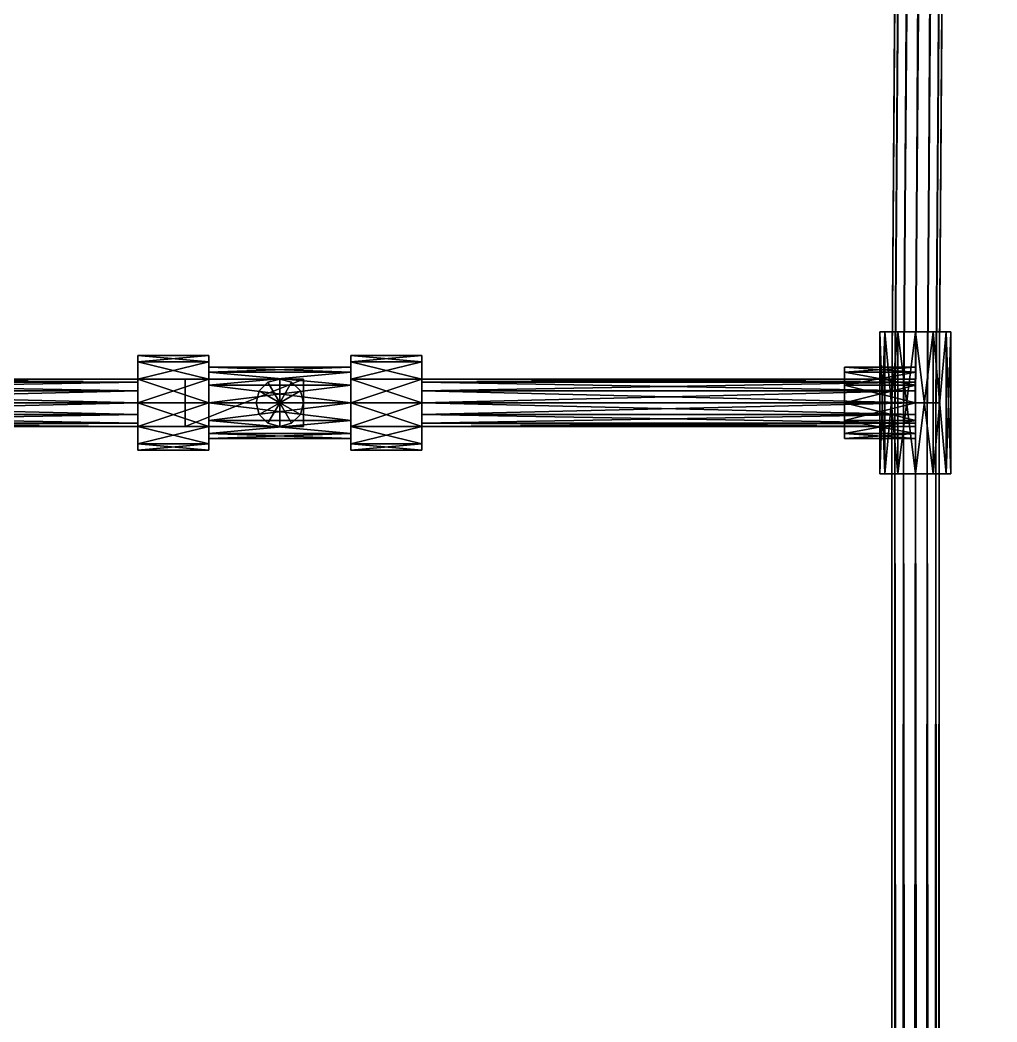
# Model space of a CAD drawing. Extents: x 16.4 to 23.5, y 1.1 to 14.
# Drawn here: x 23.0169 to 23.4293, y 7.4614 to 7.8843 of the extents above; entities that cross this region are included whole.
import ezdxf

# ---------------------------------------------------------------- set-up
doc = ezdxf.new("R2010")
doc.units = 0
doc.header["$LTSCALE"] = 0.5
doc.layers.get('0').update_dxf_attribs({"linetype": 'CONTINUOUS'})

msp = doc.modelspace()

# ---------------------------------------------------------------- meshes
at = {"color": 30, "linetype": 'CONTINUOUS'}
mesh = msp.add_polyface(dxfattribs=at)
corners = [(23.404929, 7.722687, -0.000071), (23.403554, 7.722697, -0.005061), (23.399868, 7.722723, -0.008695), (23.394858, 7.722758, -0.01), (23.389868, 7.722794, -0.008625), (23.386234, 7.722819, -0.004939), (23.38493, 7.722829, 0.000071), (23.386305, 7.722819, 0.005061), (23.389991, 7.722793, 0.008695), (23.395, 7.722757, 0.01), (23.39999, 7.722722, 0.008625), (23.403624, 7.722696, 0.004939), (23.429339, 11.16865, -0.000071), (23.427963, 11.16866, -0.005061), (23.424277, 11.168686, -0.008695), (23.419268, 11.168721, -0.01), (23.414278, 11.168757, -0.008625), (23.410644, 11.168782, -0.004939), (23.40934, 11.168792, 0.000071), (23.410715, 11.168782, 0.005061), (23.414401, 11.168756, 0.008695), (23.41941, 11.16872, 0.01), (23.4244, 11.168685, 0.008625), (23.428034, 11.168659, 0.004939), (23.394929, 7.722758), (23.419339, 11.168721)]
mesh.append_faces([[corners[k] for k in face] for face in [(0, 1, 12), (1, 13, 12), (1, 2, 13), (2, 14, 13), (2, 3, 14), (3, 15, 14), (3, 4, 15), (4, 16, 15), (4, 5, 16), (5, 17, 16), (5, 6, 17), (6, 18, 17), (6, 7, 18), (7, 19, 18), (7, 8, 19), (8, 20, 19), (8, 9, 20), (9, 21, 20), (9, 10, 21), (10, 22, 21), (10, 11, 22), (11, 23, 22), (11, 0, 23), (0, 12, 23), (24, 1, 0), (24, 2, 1), (24, 3, 2), (24, 4, 3), (24, 5, 4), (24, 6, 5), (24, 7, 6), (24, 8, 7), (24, 9, 8), (24, 10, 9), (24, 11, 10), (24, 0, 11), (25, 12, 13), (25, 13, 14), (25, 14, 15), (25, 15, 16), (25, 16, 17), (25, 17, 18), (25, 18, 19), (25, 19, 20), (25, 20, 21), (25, 21, 22), (25, 22, 23), (25, 23, 12)]], dxfattribs={"color": 30})
mesh = msp.add_polyface(dxfattribs=at)
corners = [(23.409929, 7.752758), (23.40792, 7.752758, 0.0075), (23.402429, 7.752758, 0.01299), (23.394929, 7.752758, 0.015), (23.387429, 7.752758, 0.01299), (23.381939, 7.752758, 0.0075), (23.379929, 7.752758), (23.381939, 7.752758, -0.0075), (23.387429, 7.752758, -0.01299), (23.394929, 7.752758, -0.015), (23.402429, 7.752758, -0.01299), (23.40792, 7.752758, -0.0075), (23.409929, 7.692758), (23.40792, 7.692758, 0.0075), (23.402429, 7.692758, 0.01299), (23.394929, 7.692758, 0.015), (23.387429, 7.692758, 0.01299), (23.381939, 7.692758, 0.0075), (23.379929, 7.692758), (23.381939, 7.692758, -0.0075), (23.387429, 7.692758, -0.01299), (23.394929, 7.692758, -0.015), (23.402429, 7.692758, -0.01299), (23.40792, 7.692758, -0.0075), (23.394929, 7.752758), (23.394929, 7.692758)]
mesh.append_faces([[corners[k] for k in face] for face in [(0, 1, 12), (1, 13, 12), (1, 2, 13), (2, 14, 13), (2, 3, 14), (3, 15, 14), (3, 4, 15), (4, 16, 15), (4, 5, 16), (5, 17, 16), (5, 6, 17), (6, 18, 17), (6, 7, 18), (7, 19, 18), (7, 8, 19), (8, 20, 19), (8, 9, 20), (9, 21, 20), (9, 10, 21), (10, 22, 21), (10, 11, 22), (11, 23, 22), (11, 0, 23), (0, 12, 23), (24, 1, 0), (24, 2, 1), (24, 3, 2), (24, 4, 3), (24, 5, 4), (24, 6, 5), (24, 7, 6), (24, 8, 7), (24, 9, 8), (24, 10, 9), (24, 11, 10), (24, 0, 11), (25, 12, 13), (25, 13, 14), (25, 14, 15), (25, 15, 16), (25, 16, 17), (25, 17, 18), (25, 18, 19), (25, 19, 20), (25, 20, 21), (25, 21, 22), (25, 22, 23), (25, 23, 12)]], dxfattribs={"color": 30})
at = {"color": 8, "linetype": 'CONTINUOUS'}
mesh = msp.add_polyface(dxfattribs=at)
corners = [(23.096611, 7.722758, 0.02), (23.096611, 7.732758, 0.017321), (23.096611, 7.740078, 0.01), (23.096611, 7.742758), (23.096611, 7.740078, -0.01), (23.096611, 7.732758, -0.017321), (23.096611, 7.722758, -0.02), (23.096611, 7.712758, -0.017321), (23.096611, 7.705437, -0.01), (23.096611, 7.702758), (23.096611, 7.705437, 0.01), (23.096611, 7.712758, 0.017321), (23.066611, 7.722758, 0.02), (23.066611, 7.732758, 0.017321), (23.066611, 7.740078, 0.01), (23.066611, 7.742758), (23.066611, 7.740078, -0.01), (23.066611, 7.732758, -0.017321), (23.066611, 7.722758, -0.02), (23.066611, 7.712758, -0.017321), (23.066611, 7.705437, -0.01), (23.066611, 7.702758), (23.066611, 7.705437, 0.01), (23.066611, 7.712758, 0.017321), (23.096611, 7.722758), (23.066611, 7.722758)]
mesh.append_faces([[corners[k] for k in face] for face in [(0, 1, 12), (1, 13, 12), (1, 2, 13), (2, 14, 13), (2, 3, 14), (3, 15, 14), (3, 4, 15), (4, 16, 15), (4, 5, 16), (5, 17, 16), (5, 6, 17), (6, 18, 17), (6, 7, 18), (7, 19, 18), (7, 8, 19), (8, 20, 19), (8, 9, 20), (9, 21, 20), (9, 10, 21), (10, 22, 21), (10, 11, 22), (11, 23, 22), (11, 0, 23), (0, 12, 23), (24, 1, 0), (24, 2, 1), (24, 3, 2), (24, 4, 3), (24, 5, 4), (24, 6, 5), (24, 7, 6), (24, 8, 7), (24, 9, 8), (24, 10, 9), (24, 11, 10), (24, 0, 11), (25, 12, 13), (25, 13, 14), (25, 14, 15), (25, 15, 16), (25, 16, 17), (25, 17, 18), (25, 18, 19), (25, 19, 20), (25, 20, 21), (25, 21, 22), (25, 22, 23), (25, 23, 12)]], dxfattribs={"color": 8})
mesh = msp.add_polyface(dxfattribs=at)
corners = [(23.186611, 7.722758, 0.02), (23.186611, 7.732758, 0.017321), (23.186611, 7.740078, 0.01), (23.186611, 7.742758), (23.186611, 7.740078, -0.01), (23.186611, 7.732758, -0.017321), (23.186611, 7.722758, -0.02), (23.186611, 7.712758, -0.017321), (23.186611, 7.705437, -0.01), (23.186611, 7.702758), (23.186611, 7.705437, 0.01), (23.186611, 7.712758, 0.017321), (23.156611, 7.722758, 0.02), (23.156611, 7.732758, 0.017321), (23.156611, 7.740078, 0.01), (23.156611, 7.742758), (23.156611, 7.740078, -0.01), (23.156611, 7.732758, -0.017321), (23.156611, 7.722758, -0.02), (23.156611, 7.712758, -0.017321), (23.156611, 7.705437, -0.01), (23.156611, 7.702758), (23.156611, 7.705437, 0.01), (23.156611, 7.712758, 0.017321), (23.186611, 7.722758), (23.156611, 7.722758)]
mesh.append_faces([[corners[k] for k in face] for face in [(0, 1, 12), (1, 13, 12), (1, 2, 13), (2, 14, 13), (2, 3, 14), (3, 15, 14), (3, 4, 15), (4, 16, 15), (4, 5, 16), (5, 17, 16), (5, 6, 17), (6, 18, 17), (6, 7, 18), (7, 19, 18), (7, 8, 19), (8, 20, 19), (8, 9, 20), (9, 21, 20), (9, 10, 21), (10, 22, 21), (10, 11, 22), (11, 23, 22), (11, 0, 23), (0, 12, 23), (24, 1, 0), (24, 2, 1), (24, 3, 2), (24, 4, 3), (24, 5, 4), (24, 6, 5), (24, 7, 6), (24, 8, 7), (24, 9, 8), (24, 10, 9), (24, 11, 10), (24, 0, 11), (25, 12, 13), (25, 13, 14), (25, 14, 15), (25, 15, 16), (25, 16, 17), (25, 17, 18), (25, 18, 19), (25, 19, 20), (25, 20, 21), (25, 21, 22), (25, 22, 23), (25, 23, 12)]], dxfattribs={"color": 8})
mesh = msp.add_polyface(dxfattribs=at)
corners = [(23.156611, 7.722758, 0.015), (23.156611, 7.730258, 0.01299), (23.156611, 7.735748, 0.0075), (23.156611, 7.737758), (23.156611, 7.735748, -0.0075), (23.156611, 7.730258, -0.01299), (23.156611, 7.722758, -0.015), (23.156611, 7.715258, -0.01299), (23.156611, 7.709767, -0.0075), (23.156611, 7.707758), (23.156611, 7.709767, 0.0075), (23.156611, 7.715258, 0.01299), (23.096611, 7.722758, 0.015), (23.096611, 7.730258, 0.01299), (23.096611, 7.735748, 0.0075), (23.096611, 7.737758), (23.096611, 7.735748, -0.0075), (23.096611, 7.730258, -0.01299), (23.096611, 7.722758, -0.015), (23.096611, 7.715258, -0.01299), (23.096611, 7.709767, -0.0075), (23.096611, 7.707758), (23.096611, 7.709767, 0.0075), (23.096611, 7.715258, 0.01299), (23.156611, 7.722758), (23.096611, 7.722758)]
mesh.append_faces([[corners[k] for k in face] for face in [(0, 1, 12), (1, 13, 12), (1, 2, 13), (2, 14, 13), (2, 3, 14), (3, 15, 14), (3, 4, 15), (4, 16, 15), (4, 5, 16), (5, 17, 16), (5, 6, 17), (6, 18, 17), (6, 7, 18), (7, 19, 18), (7, 8, 19), (8, 20, 19), (8, 9, 20), (9, 21, 20), (9, 10, 21), (10, 22, 21), (10, 11, 22), (11, 23, 22), (11, 0, 23), (0, 12, 23), (24, 1, 0), (24, 2, 1), (24, 3, 2), (24, 4, 3), (24, 5, 4), (24, 6, 5), (24, 7, 6), (24, 8, 7), (24, 9, 8), (24, 10, 9), (24, 11, 10), (24, 0, 11), (25, 12, 13), (25, 13, 14), (25, 14, 15), (25, 15, 16), (25, 16, 17), (25, 17, 18), (25, 18, 19), (25, 19, 20), (25, 20, 21), (25, 21, 22), (25, 22, 23), (25, 23, 12)]], dxfattribs={"color": 8})
at = {"color": 30, "linetype": 'CONTINUOUS'}
mesh = msp.add_polyface(dxfattribs=at)
corners = [(23.394929, 7.722758, 0.015), (23.394929, 7.730258, 0.01299), (23.394929, 7.735748, 0.0075), (23.394929, 7.737758), (23.394929, 7.735748, -0.0075), (23.394929, 7.730258, -0.01299), (23.394929, 7.722758, -0.015), (23.394929, 7.715258, -0.01299), (23.394929, 7.709767, -0.0075), (23.394929, 7.707758), (23.394929, 7.709767, 0.0075), (23.394929, 7.715258, 0.01299), (23.364929, 7.722758, 0.015), (23.364929, 7.730258, 0.01299), (23.364929, 7.735748, 0.0075), (23.364929, 7.737758), (23.364929, 7.735748, -0.0075), (23.364929, 7.730258, -0.01299), (23.364929, 7.722758, -0.015), (23.364929, 7.715258, -0.01299), (23.364929, 7.709767, -0.0075), (23.364929, 7.707758), (23.364929, 7.709767, 0.0075), (23.364929, 7.715258, 0.01299), (23.394929, 7.722758), (23.364929, 7.722758)]
mesh.append_faces([[corners[k] for k in face] for face in [(0, 1, 12), (1, 13, 12), (1, 2, 13), (2, 14, 13), (2, 3, 14), (3, 15, 14), (3, 4, 15), (4, 16, 15), (4, 5, 16), (5, 17, 16), (5, 6, 17), (6, 18, 17), (6, 7, 18), (7, 19, 18), (7, 8, 19), (8, 20, 19), (8, 9, 20), (9, 21, 20), (9, 10, 21), (10, 22, 21), (10, 11, 22), (11, 23, 22), (11, 0, 23), (0, 12, 23), (24, 1, 0), (24, 2, 1), (24, 3, 2), (24, 4, 3), (24, 5, 4), (24, 6, 5), (24, 7, 6), (24, 8, 7), (24, 9, 8), (24, 10, 9), (24, 11, 10), (24, 0, 11), (25, 12, 13), (25, 13, 14), (25, 14, 15), (25, 15, 16), (25, 16, 17), (25, 17, 18), (25, 18, 19), (25, 19, 20), (25, 20, 21), (25, 21, 22), (25, 22, 23), (25, 23, 12)]], dxfattribs={"color": 30})
mesh = msp.add_polyface(dxfattribs=at)
corners = [(23.066611, 7.722758, 0.01), (23.066611, 7.727758, 0.00866), (23.066611, 7.731418, 0.005), (23.066611, 7.732758), (23.066611, 7.731418, -0.005), (23.066611, 7.727758, -0.00866), (23.066611, 7.722758, -0.01), (23.066611, 7.717758, -0.00866), (23.066611, 7.714098, -0.005), (23.066611, 7.712758), (23.066611, 7.714098, 0.005), (23.066611, 7.717758, 0.00866), (22.858292, 7.722758, 0.01), (22.858292, 7.727758, 0.00866), (22.858292, 7.731418, 0.005), (22.858292, 7.732758), (22.858292, 7.731418, -0.005), (22.858292, 7.727758, -0.00866), (22.858292, 7.722758, -0.01), (22.858292, 7.717758, -0.00866), (22.858292, 7.714098, -0.005), (22.858292, 7.712758), (22.858292, 7.714098, 0.005), (22.858292, 7.717758, 0.00866), (23.066611, 7.722758), (22.858292, 7.722758)]
mesh.append_faces([[corners[k] for k in face] for face in [(0, 1, 12), (1, 13, 12), (1, 2, 13), (2, 14, 13), (2, 3, 14), (3, 15, 14), (3, 4, 15), (4, 16, 15), (4, 5, 16), (5, 17, 16), (5, 6, 17), (6, 18, 17), (6, 7, 18), (7, 19, 18), (7, 8, 19), (8, 20, 19), (8, 9, 20), (9, 21, 20), (9, 10, 21), (10, 22, 21), (10, 11, 22), (11, 23, 22), (11, 0, 23), (0, 12, 23), (24, 1, 0), (24, 2, 1), (24, 3, 2), (24, 4, 3), (24, 5, 4), (24, 6, 5), (24, 7, 6), (24, 8, 7), (24, 9, 8), (24, 10, 9), (24, 11, 10), (24, 0, 11), (25, 12, 13), (25, 13, 14), (25, 14, 15), (25, 15, 16), (25, 16, 17), (25, 17, 18), (25, 18, 19), (25, 19, 20), (25, 20, 21), (25, 21, 22), (25, 22, 23), (25, 23, 12)]], dxfattribs={"color": 30})
at = {"color": 5, "linetype": 'CONTINUOUS'}
mesh = msp.add_polyface(dxfattribs=at)
corners = [(23.086611, 7.732758, 0.03), (23.086611, 7.712758, 0.03), (23.136611, 7.712758, 0.03), (23.136611, 7.732758, 0.03), (23.086611, 7.732758, 0.035), (23.086611, 7.712758, 0.035), (23.136611, 7.712758, 0.035), (23.136611, 7.732758, 0.035)]
mesh.append_faces([[corners[k] for k in face] for face in [(0, 1, 4), (1, 5, 4), (1, 2, 5), (2, 6, 5), (2, 3, 6), (3, 7, 6), (3, 0, 7), (0, 4, 7), (3, 1, 0), (2, 1, 3), (4, 5, 7), (7, 5, 6)]], dxfattribs={"color": 5})
at = {"color": 8, "linetype": 'CONTINUOUS'}
mesh = msp.add_polyface(dxfattribs=at)
corners = [(23.116611, 7.722758), (23.117951, 7.717758), (23.121611, 7.714098), (23.126611, 7.712758), (23.131611, 7.714098), (23.135271, 7.717758), (23.136611, 7.722758), (23.135271, 7.727758), (23.131611, 7.731418), (23.126611, 7.732758), (23.121611, 7.731418), (23.117951, 7.727758), (23.116611, 7.722758, 0.03), (23.117951, 7.717758, 0.03), (23.121611, 7.714098, 0.03), (23.126611, 7.712758, 0.03), (23.131611, 7.714098, 0.03), (23.135271, 7.717758, 0.03), (23.136611, 7.722758, 0.03), (23.135271, 7.727758, 0.03), (23.131611, 7.731418, 0.03), (23.126611, 7.732758, 0.03), (23.121611, 7.731418, 0.03), (23.117951, 7.727758, 0.03), (23.126611, 7.722758), (23.126611, 7.722758, 0.03)]
mesh.append_faces([[corners[k] for k in face] for face in [(0, 1, 12), (1, 13, 12), (1, 2, 13), (2, 14, 13), (2, 3, 14), (3, 15, 14), (3, 4, 15), (4, 16, 15), (4, 5, 16), (5, 17, 16), (5, 6, 17), (6, 18, 17), (6, 7, 18), (7, 19, 18), (7, 8, 19), (8, 20, 19), (8, 9, 20), (9, 21, 20), (9, 10, 21), (10, 22, 21), (10, 11, 22), (11, 23, 22), (11, 0, 23), (0, 12, 23), (24, 1, 0), (24, 2, 1), (24, 3, 2), (24, 4, 3), (24, 5, 4), (24, 6, 5), (24, 7, 6), (24, 8, 7), (24, 9, 8), (24, 10, 9), (24, 11, 10), (24, 0, 11), (25, 12, 13), (25, 13, 14), (25, 14, 15), (25, 15, 16), (25, 16, 17), (25, 17, 18), (25, 18, 19), (25, 19, 20), (25, 20, 21), (25, 21, 22), (25, 22, 23), (25, 23, 12)]], dxfattribs={"color": 8})
at = {"color": 30, "linetype": 'CONTINUOUS'}
mesh = msp.add_polyface(dxfattribs=at)
corners = [(23.394929, 7.722758, 0.01), (23.394929, 7.727758, 0.00866), (23.394929, 7.731418, 0.005), (23.394929, 7.732758), (23.394929, 7.731418, -0.005), (23.394929, 7.727758, -0.00866), (23.394929, 7.722758, -0.01), (23.394929, 7.717758, -0.00866), (23.394929, 7.714098, -0.005), (23.394929, 7.712758), (23.394929, 7.714098, 0.005), (23.394929, 7.717758, 0.00866), (23.186611, 7.722758, 0.01), (23.186611, 7.727758, 0.00866), (23.186611, 7.731418, 0.005), (23.186611, 7.732758), (23.186611, 7.731418, -0.005), (23.186611, 7.727758, -0.00866), (23.186611, 7.722758, -0.01), (23.186611, 7.717758, -0.00866), (23.186611, 7.714098, -0.005), (23.186611, 7.712758), (23.186611, 7.714098, 0.005), (23.186611, 7.717758, 0.00866), (23.394929, 7.722758), (23.186611, 7.722758)]
mesh.append_faces([[corners[k] for k in face] for face in [(0, 1, 12), (1, 13, 12), (1, 2, 13), (2, 14, 13), (2, 3, 14), (3, 15, 14), (3, 4, 15), (4, 16, 15), (4, 5, 16), (5, 17, 16), (5, 6, 17), (6, 18, 17), (6, 7, 18), (7, 19, 18), (7, 8, 19), (8, 20, 19), (8, 9, 20), (9, 21, 20), (9, 10, 21), (10, 22, 21), (10, 11, 22), (11, 23, 22), (11, 0, 23), (0, 12, 23), (24, 1, 0), (24, 2, 1), (24, 3, 2), (24, 4, 3), (24, 5, 4), (24, 6, 5), (24, 7, 6), (24, 8, 7), (24, 9, 8), (24, 10, 9), (24, 11, 10), (24, 0, 11), (25, 12, 13), (25, 13, 14), (25, 14, 15), (25, 15, 16), (25, 16, 17), (25, 17, 18), (25, 18, 19), (25, 19, 20), (25, 20, 21), (25, 21, 22), (25, 22, 23), (25, 23, 12)]], dxfattribs={"color": 30})
mesh = msp.add_polyface(dxfattribs=at)
corners = [(23.404929, 2.39252), (23.40359, 2.39252, -0.005), (23.399929, 2.39252, -0.00866), (23.394929, 2.39252, -0.01), (23.389929, 2.39252, -0.00866), (23.386269, 2.39252, -0.005), (23.384929, 2.39252), (23.386269, 2.39252, 0.005), (23.389929, 2.39252, 0.00866), (23.394929, 2.39252, 0.01), (23.399929, 2.39252, 0.00866), (23.40359, 2.39252, 0.005), (23.404929, 7.722758), (23.40359, 7.722758, -0.005), (23.399929, 7.722758, -0.00866), (23.394929, 7.722758, -0.01), (23.389929, 7.722758, -0.00866), (23.386269, 7.722758, -0.005), (23.384929, 7.722758), (23.386269, 7.722758, 0.005), (23.389929, 7.722758, 0.00866), (23.394929, 7.722758, 0.01), (23.399929, 7.722758, 0.00866), (23.40359, 7.722758, 0.005), (23.394929, 2.39252), (23.394929, 7.722758)]
mesh.append_faces([[corners[k] for k in face] for face in [(0, 1, 12), (1, 13, 12), (1, 2, 13), (2, 14, 13), (2, 3, 14), (3, 15, 14), (3, 4, 15), (4, 16, 15), (4, 5, 16), (5, 17, 16), (5, 6, 17), (6, 18, 17), (6, 7, 18), (7, 19, 18), (7, 8, 19), (8, 20, 19), (8, 9, 20), (9, 21, 20), (9, 10, 21), (10, 22, 21), (10, 11, 22), (11, 23, 22), (11, 0, 23), (0, 12, 23), (24, 1, 0), (24, 2, 1), (24, 3, 2), (24, 4, 3), (24, 5, 4), (24, 6, 5), (24, 7, 6), (24, 8, 7), (24, 9, 8), (24, 10, 9), (24, 11, 10), (24, 0, 11), (25, 12, 13), (25, 13, 14), (25, 14, 15), (25, 15, 16), (25, 16, 17), (25, 17, 18), (25, 18, 19), (25, 19, 20), (25, 20, 21), (25, 21, 22), (25, 22, 23), (25, 23, 12)]], dxfattribs={"color": 30})

doc.saveas('drawing.dxf')
